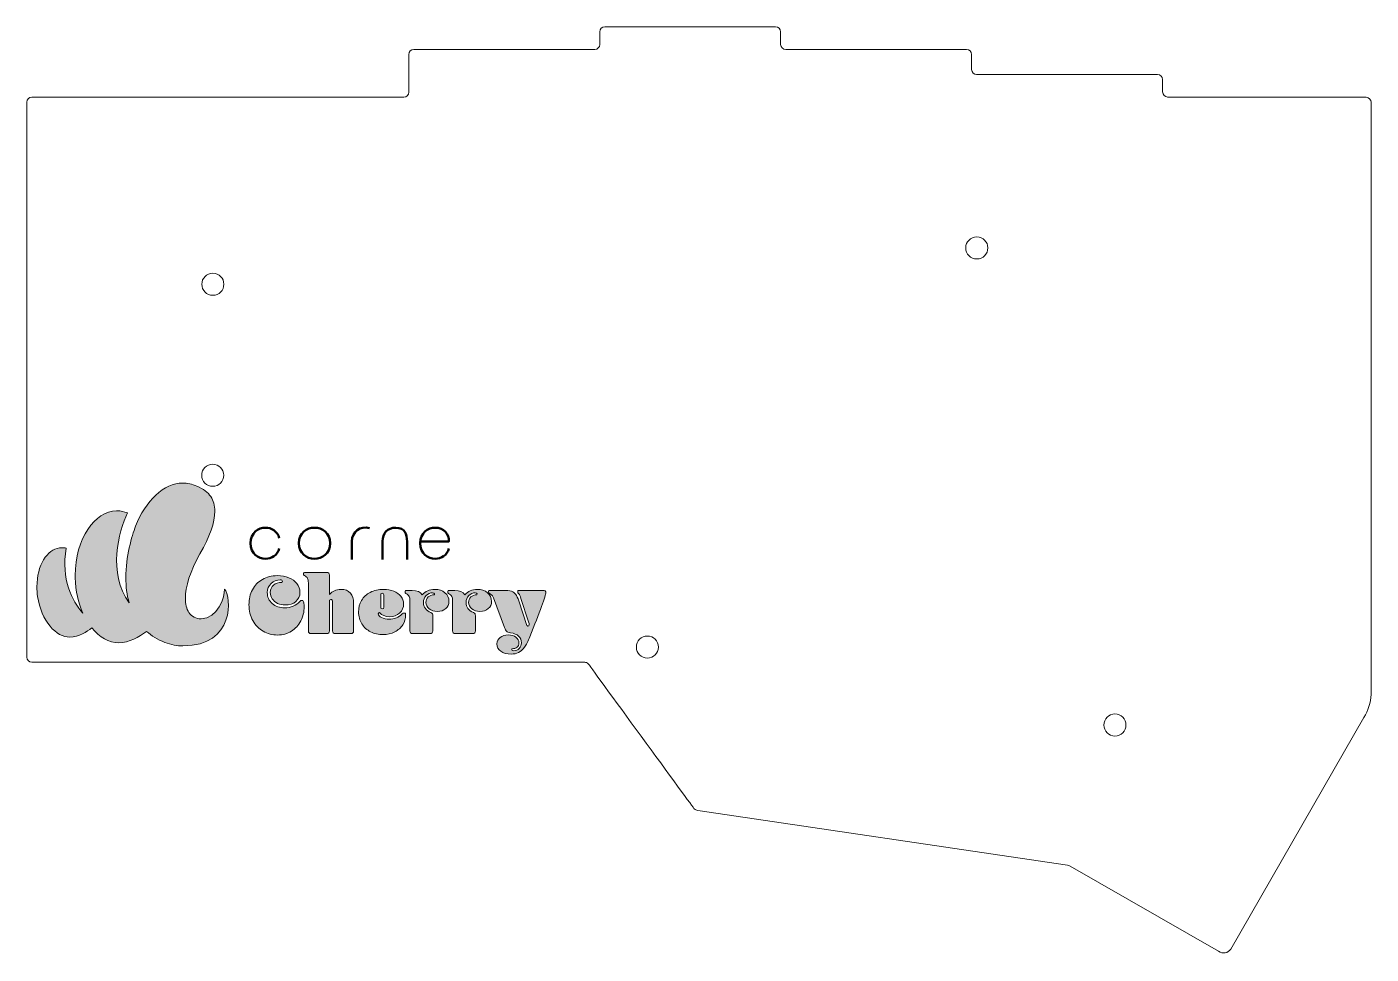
# Model space of a CAD drawing. Header units: inches. Extents: x -5.7 to 5.7, y -4 to 3.9.
# Drawn here: x -5.64 to -0.38, y 0.3 to 3.93 of the extents above; entities that cross this region are included whole.
import ezdxf

# ---------------------------------------------------------------- set-up
doc = ezdxf.new("R2010")
doc.units = ezdxf.units.IN
doc.header["$MEASUREMENT"] = 0
doc.layers.add('_U+5207_U+65AD_U+30D1_U+30B9', color=7, linetype='Continuous')
doc.layers.add('_U+5F6B_U+523B_U+30D1_U+30B9', color=7, linetype='Continuous')

# ---------------------------------------------------------------- blocks, each defined once
blk = doc.blocks.new('block 2')
at = {"layer": '_U+5F6B_U+523B_U+30D1_U+30B9', "color": 7, "lineweight": 50, "true_color": 0xffffff}
for points, knots in [([(-4.653, 1.9265), (-4.6605, 1.9537), (-4.6837, 1.967), (-4.7071, 1.967), (-4.7359, 1.967), (-4.7652, 1.9471), (-4.7652, 1.9063), (-4.7652, 1.8653), (-4.7361, 1.8454), (-4.7068, 1.8454), (-4.6833, 1.8454), (-4.6605, 1.8586), (-4.653, 1.8858)], [0, 0, 0, 0, 1, 1, 1, 2, 2, 2, 3, 3, 3, 4, 4, 4, 4]), ([(-4.5157, 1.8454), (-4.4847, 1.845), (-4.4538, 1.8656), (-4.4538, 1.906), (-4.4538, 1.9465), (-4.4844, 1.967), (-4.5148, 1.967), (-4.5458, 1.967), (-4.5764, 1.9468), (-4.5764, 1.906), (-4.5764, 1.8658), (-4.5461, 1.8456), (-4.5157, 1.8454)], [0, 0, 0, 0, 1, 1, 1, 2, 2, 2, 3, 3, 3, 4, 4, 4, 4]), ([(-4.2998, 1.9655), (-4.3351, 1.9759), (-4.3685, 1.9503), (-4.3685, 1.9133), (-4.3685, 1.9133), (-4.3685, 1.8429), (-4.3685, 1.8429)], [0, 0, 0, 0, 1, 1, 1, 2, 2, 2, 2]), ([(-4.1524, 1.8429), (-4.1524, 1.8429), (-4.1524, 1.9123), (-4.1524, 1.9123), (-4.1524, 1.9443), (-4.1606, 1.9661), (-4.1969, 1.9667), (-4.2301, 1.9674), (-4.2484, 1.9436), (-4.2484, 1.9136), (-4.2484, 1.9136), (-4.2484, 1.8429), (-4.2484, 1.8429)], [0, 0, 0, 0, 1, 1, 1, 2, 2, 2, 3, 3, 3, 4, 4, 4, 4])]:
    blk.add_open_spline(points, degree=3, knots=knots, dxfattribs=at)
blk = doc.blocks.new('block 3')
at = {"layer": '_U+5F6B_U+523B_U+30D1_U+30B9', "true_color": 0xffffff}
h = blk.add_hatch(color=7, dxfattribs=at)
h.dxf.hatch_style = 2
edge = h.paths.add_edge_path()
edge.add_spline(control_points=[(-4.539, 1.7504), (-4.539, 1.7582), (-4.5401, 1.7641), (-4.5423, 1.7682), (-4.5445, 1.7723), (-4.5486, 1.7762), (-4.5546, 1.7797), (-4.5562, 1.7806), (-4.5571, 1.7813), (-4.5575, 1.7819), (-4.5578, 1.7824), (-4.558, 1.7832), (-4.558, 1.7841), (-4.558, 1.7841), (-4.558, 1.7881), (-4.558, 1.7881), (-4.558, 1.7903), (-4.5566, 1.7914), (-4.554, 1.7914), (-4.554, 1.7914), (-4.4677, 1.7914), (-4.4677, 1.7914), (-4.4635, 1.7914), (-4.4605, 1.7906), (-4.4589, 1.7889), (-4.4572, 1.7872), (-4.4564, 1.7845), (-4.4564, 1.7807), (-4.4564, 1.7807), (-4.4564, 1.7048), (-4.4564, 1.7048), (-4.4455, 1.7183), (-4.4304, 1.7251), (-4.4111, 1.7251), (-4.3951, 1.7251), (-4.3829, 1.7203), (-4.3744, 1.7108), (-4.366, 1.7012), (-4.3618, 1.6877), (-4.3618, 1.6701), (-4.3618, 1.6701), (-4.3618, 1.5625), (-4.3618, 1.5625), (-4.3618, 1.5588), (-4.3626, 1.556), (-4.3643, 1.5544), (-4.3659, 1.5527), (-4.3689, 1.5519), (-4.3731, 1.5519), (-4.3731, 1.5519), (-4.4331, 1.5519), (-4.4331, 1.5519), (-4.4373, 1.5519), (-4.4402, 1.5527), (-4.4419, 1.5544), (-4.4435, 1.556), (-4.4444, 1.5588), (-4.4444, 1.5625), (-4.4444, 1.5625), (-4.4444, 1.6771), (-4.4444, 1.6771), (-4.4444, 1.6796), (-4.4449, 1.6816), (-4.446, 1.6831), (-4.4472, 1.6847), (-4.4487, 1.6855), (-4.4507, 1.6855), (-4.4534, 1.6855), (-4.4553, 1.6846), (-4.4564, 1.6828), (-4.4564, 1.6828), (-4.4564, 1.5625), (-4.4564, 1.5625), (-4.4564, 1.5588), (-4.4572, 1.556), (-4.4589, 1.5544), (-4.4605, 1.5527), (-4.4635, 1.5519), (-4.4677, 1.5519), (-4.4677, 1.5519), (-4.5277, 1.5519), (-4.5277, 1.5519), (-4.5319, 1.5519), (-4.5348, 1.5527), (-4.5365, 1.5544), (-4.5382, 1.556), (-4.539, 1.5588), (-4.539, 1.5625), (-4.539, 1.5625), (-4.539, 1.7504), (-4.539, 1.7504)], knot_values=[0, 0, 0, 0, 1, 1, 1, 2, 2, 2, 3, 3, 3, 4, 4, 4, 5, 5, 5, 6, 6, 6, 7, 7, 7, 8, 8, 8, 9, 9, 9, 10, 10, 10, 11, 11, 11, 12, 12, 12, 13, 13, 13, 14, 14, 14, 15, 15, 15, 16, 16, 16, 17, 17, 17, 18, 18, 18, 19, 19, 19, 20, 20, 20, 21, 21, 21, 22, 22, 22, 23, 23, 23, 24, 24, 24, 25, 25, 25, 26, 26, 26, 27, 27, 27, 28, 28, 28, 29, 29, 29, 30, 30, 30, 30], degree=3, periodic=1)
h = blk.add_hatch(color=7, dxfattribs=at)
h.dxf.hatch_style = 2
edge = h.paths.add_edge_path()
edge.add_spline(control_points=[(-4.6489, 1.7624), (-4.6634, 1.7624), (-4.6755, 1.7576), (-4.6852, 1.7481), (-4.695, 1.7385), (-4.6999, 1.7268), (-4.6999, 1.7128), (-4.6999, 1.6952), (-4.6935, 1.6808), (-4.6807, 1.6695), (-4.668, 1.6581), (-4.6516, 1.6525), (-4.6316, 1.6525), (-4.6198, 1.6525), (-4.6088, 1.6547), (-4.5984, 1.6591), (-4.5881, 1.6636), (-4.5796, 1.6697), (-4.573, 1.6775), (-4.5716, 1.679), (-4.5706, 1.6801), (-4.57, 1.6806), (-4.5693, 1.6812), (-4.5685, 1.6815), (-4.5676, 1.6815), (-4.5676, 1.6815), (-4.5626, 1.6815), (-4.5626, 1.6815), (-4.5611, 1.6815), (-4.5599, 1.6808), (-4.5591, 1.6796), (-4.5584, 1.6784), (-4.5576, 1.676), (-4.557, 1.6725), (-4.5561, 1.668), (-4.5556, 1.663), (-4.5556, 1.6575), (-4.5556, 1.6368), (-4.56, 1.6181), (-4.5686, 1.6013), (-4.5773, 1.5846), (-4.5895, 1.5712), (-4.6053, 1.5612), (-4.6211, 1.5512), (-4.6391, 1.5462), (-4.6596, 1.5462), (-4.6802, 1.5462), (-4.6991, 1.5511), (-4.716, 1.5609), (-4.733, 1.5706), (-4.7466, 1.5846), (-4.7567, 1.6028), (-4.7668, 1.6211), (-4.7718, 1.6418), (-4.7718, 1.6651), (-4.7718, 1.6869), (-4.7673, 1.7064), (-4.7582, 1.7236), (-4.7491, 1.7408), (-4.7361, 1.7544), (-4.7192, 1.7642), (-4.7023, 1.7741), (-4.6828, 1.7791), (-4.6606, 1.7791), (-4.6439, 1.7791), (-4.6289, 1.7763), (-4.6156, 1.7709), (-4.6023, 1.7655), (-4.5917, 1.7577), (-4.5838, 1.7478), (-4.5759, 1.7378), (-4.572, 1.7263), (-4.572, 1.7134), (-4.572, 1.6986), (-4.5773, 1.6866), (-4.588, 1.6776), (-4.5986, 1.6686), (-4.6127, 1.6641), (-4.6303, 1.6641), (-4.6409, 1.6641), (-4.6506, 1.6662), (-4.6594, 1.6703), (-4.6682, 1.6744), (-4.6752, 1.6802), (-4.6804, 1.6876), (-4.6856, 1.6951), (-4.6882, 1.7036), (-4.6882, 1.7131), (-4.6882, 1.7251), (-4.6841, 1.7346), (-4.6759, 1.7418), (-4.6677, 1.7489), (-4.6566, 1.7524), (-4.6426, 1.7524), (-4.6413, 1.7537), (-4.6406, 1.7552), (-4.6406, 1.7567), (-4.6406, 1.7585), (-4.6414, 1.7599), (-4.6429, 1.7609), (-4.6445, 1.7619), (-4.6465, 1.7624), (-4.6489, 1.7624)], knot_values=[0, 0, 0, 0, 1, 1, 1, 2, 2, 2, 3, 3, 3, 4, 4, 4, 5, 5, 5, 6, 6, 6, 7, 7, 7, 8, 8, 8, 9, 9, 9, 10, 10, 10, 11, 11, 11, 12, 12, 12, 13, 13, 13, 14, 14, 14, 15, 15, 15, 16, 16, 16, 17, 17, 17, 18, 18, 18, 19, 19, 19, 20, 20, 20, 21, 21, 21, 22, 22, 22, 23, 23, 23, 24, 24, 24, 25, 25, 25, 26, 26, 26, 27, 27, 27, 28, 28, 28, 29, 29, 29, 30, 30, 30, 31, 31, 31, 32, 32, 32, 33, 33, 33, 34, 34, 34, 34], degree=3, periodic=1)
h = blk.add_hatch(color=7, dxfattribs=at)
h.dxf.hatch_style = 2
edge = h.paths.add_edge_path()
edge.add_spline(control_points=[(-4.2652, 1.6288), (-4.2652, 1.6237), (-4.2608, 1.619), (-4.2522, 1.6147), (-4.2435, 1.6103), (-4.2338, 1.6082), (-4.2232, 1.6082), (-4.2021, 1.6082), (-4.1848, 1.6153), (-4.1712, 1.6295), (-4.1699, 1.6308), (-4.1689, 1.6317), (-4.1684, 1.632), (-4.1678, 1.6323), (-4.167, 1.6325), (-4.1659, 1.6325), (-4.1659, 1.6325), (-4.1619, 1.6325), (-4.1619, 1.6325), (-4.1603, 1.6325), (-4.1593, 1.6319), (-4.1587, 1.6308), (-4.1582, 1.6297), (-4.1579, 1.6277), (-4.1579, 1.6248), (-4.1579, 1.6111), (-4.1616, 1.5983), (-4.169, 1.5867), (-4.1765, 1.575), (-4.187, 1.5656), (-4.2007, 1.5585), (-4.2144, 1.5514), (-4.2296, 1.5479), (-4.2465, 1.5479), (-4.2645, 1.5479), (-4.2807, 1.5515), (-4.2951, 1.5589), (-4.3096, 1.5662), (-4.3211, 1.5766), (-4.3296, 1.5902), (-4.3382, 1.6037), (-4.3424, 1.6192), (-4.3424, 1.6365), (-4.3424, 1.6536), (-4.3384, 1.6688), (-4.3305, 1.6821), (-4.3225, 1.6955), (-4.3111, 1.7059), (-4.2963, 1.7136), (-4.2815, 1.7213), (-4.2643, 1.7251), (-4.2445, 1.7251), (-4.2296, 1.7251), (-4.2162, 1.7228), (-4.2044, 1.7181), (-4.1925, 1.7134), (-4.1831, 1.7068), (-4.1762, 1.6981), (-4.1693, 1.6894), (-4.1659, 1.6795), (-4.1659, 1.6681), (-4.1659, 1.6537), (-4.1711, 1.6418), (-4.1815, 1.6323), (-4.192, 1.6229), (-4.2052, 1.6182), (-4.2212, 1.6182), (-4.2372, 1.6182), (-4.2502, 1.6235), (-4.2602, 1.6342), (-4.2615, 1.6342), (-4.2627, 1.6337), (-4.2637, 1.6327), (-4.2647, 1.6317), (-4.2652, 1.6304), (-4.2652, 1.6288)], knot_values=[0, 0, 0, 0, 1, 1, 1, 2, 2, 2, 3, 3, 3, 4, 4, 4, 5, 5, 5, 6, 6, 6, 7, 7, 7, 8, 8, 8, 9, 9, 9, 10, 10, 10, 11, 11, 11, 12, 12, 12, 13, 13, 13, 14, 14, 14, 15, 15, 15, 16, 16, 16, 17, 17, 17, 18, 18, 18, 19, 19, 19, 20, 20, 20, 21, 21, 21, 22, 22, 22, 23, 23, 23, 24, 24, 24, 25, 25, 25, 25], degree=3, periodic=1)
edge = h.paths.add_edge_path()
edge.add_spline(control_points=[(-4.2552, 1.6518), (-4.2538, 1.65), (-4.2521, 1.6491), (-4.2498, 1.6491), (-4.2458, 1.6491), (-4.2438, 1.6514), (-4.2438, 1.6558), (-4.2438, 1.6558), (-4.2438, 1.7031), (-4.2438, 1.7031), (-4.2438, 1.7076), (-4.2458, 1.7098), (-4.2498, 1.7098), (-4.2521, 1.7098), (-4.2538, 1.7089), (-4.2552, 1.7071), (-4.2552, 1.7071), (-4.2552, 1.6518), (-4.2552, 1.6518)], knot_values=[0, 0, 0, 0, 1, 1, 1, 2, 2, 2, 3, 3, 3, 4, 4, 4, 5, 5, 5, 6, 6, 6, 6], degree=3, periodic=1)
h = blk.add_hatch(color=7, dxfattribs=at)
h.dxf.hatch_style = 2
edge = h.paths.add_edge_path()
edge.add_spline(control_points=[(-4.1323, 1.7211), (-4.1132, 1.7211), (-4.1002, 1.7154), (-4.0933, 1.7041), (-4.0868, 1.7112), (-4.0796, 1.7165), (-4.0716, 1.7199), (-4.0636, 1.7234), (-4.0544, 1.7251), (-4.044, 1.7251), (-4.0278, 1.7251), (-4.0144, 1.7207), (-4.004, 1.7118), (-3.9936, 1.7029), (-3.9883, 1.6916), (-3.9883, 1.6778), (-3.9883, 1.6662), (-3.9926, 1.6569), (-4.001, 1.6496), (-4.0094, 1.6424), (-4.0203, 1.6388), (-4.0336, 1.6388), (-4.0468, 1.6388), (-4.0575, 1.6421), (-4.0658, 1.6488), (-4.0741, 1.6555), (-4.0783, 1.6639), (-4.0783, 1.6741), (-4.0783, 1.6828), (-4.0753, 1.6899), (-4.0693, 1.6955), (-4.0633, 1.701), (-4.0556, 1.7038), (-4.0463, 1.7038), (-4.0456, 1.7049), (-4.0453, 1.706), (-4.0453, 1.7071), (-4.0453, 1.7102), (-4.0476, 1.7118), (-4.0523, 1.7118), (-4.0621, 1.7118), (-4.0705, 1.708), (-4.0776, 1.7006), (-4.0847, 1.6932), (-4.0883, 1.6842), (-4.0883, 1.6738), (-4.0883, 1.6649), (-4.0858, 1.6571), (-4.0808, 1.6503), (-4.0758, 1.6435), (-4.0686, 1.6382), (-4.0593, 1.6342), (-4.0562, 1.6328), (-4.0541, 1.6313), (-4.0531, 1.6297), (-4.0521, 1.628), (-4.0516, 1.6252), (-4.0516, 1.6212), (-4.0516, 1.6212), (-4.0516, 1.5625), (-4.0516, 1.5625), (-4.0516, 1.5554), (-4.0554, 1.5519), (-4.063, 1.5519), (-4.063, 1.5519), (-4.1306, 1.5519), (-4.1306, 1.5519), (-4.1375, 1.5519), (-4.1409, 1.5554), (-4.1409, 1.5625), (-4.1409, 1.5625), (-4.1409, 1.6801), (-4.1409, 1.6801), (-4.1409, 1.6879), (-4.142, 1.6938), (-4.1442, 1.6979), (-4.1465, 1.7021), (-4.1506, 1.7059), (-4.1566, 1.7094), (-4.1581, 1.7103), (-4.1591, 1.711), (-4.1594, 1.7116), (-4.1597, 1.7122), (-4.1599, 1.7129), (-4.1599, 1.7138), (-4.1599, 1.7138), (-4.1599, 1.7178), (-4.1599, 1.7178), (-4.1599, 1.72), (-4.1586, 1.7211), (-4.1559, 1.7211), (-4.1559, 1.7211), (-4.1323, 1.7211), (-4.1323, 1.7211)], knot_values=[0, 0, 0, 0, 1, 1, 1, 2, 2, 2, 3, 3, 3, 4, 4, 4, 5, 5, 5, 6, 6, 6, 7, 7, 7, 8, 8, 8, 9, 9, 9, 10, 10, 10, 11, 11, 11, 12, 12, 12, 13, 13, 13, 14, 14, 14, 15, 15, 15, 16, 16, 16, 17, 17, 17, 18, 18, 18, 19, 19, 19, 20, 20, 20, 21, 21, 21, 22, 22, 22, 23, 23, 23, 24, 24, 24, 25, 25, 25, 26, 26, 26, 27, 27, 27, 28, 28, 28, 29, 29, 29, 30, 30, 30, 31, 31, 31, 31], degree=3, periodic=1)
h = blk.add_hatch(color=7, dxfattribs=at)
h.dxf.hatch_style = 2
edge = h.paths.add_edge_path()
edge.add_spline(control_points=[(-3.9654, 1.7211), (-3.9463, 1.7211), (-3.9333, 1.7154), (-3.9264, 1.7041), (-3.9199, 1.7112), (-3.9127, 1.7165), (-3.9047, 1.7199), (-3.8967, 1.7234), (-3.8875, 1.7251), (-3.8771, 1.7251), (-3.8609, 1.7251), (-3.8475, 1.7207), (-3.8371, 1.7118), (-3.8267, 1.7029), (-3.8214, 1.6916), (-3.8214, 1.6778), (-3.8214, 1.6662), (-3.8257, 1.6569), (-3.8341, 1.6496), (-3.8425, 1.6424), (-3.8534, 1.6388), (-3.8667, 1.6388), (-3.8799, 1.6388), (-3.8906, 1.6421), (-3.8989, 1.6488), (-3.9072, 1.6555), (-3.9114, 1.6639), (-3.9114, 1.6741), (-3.9114, 1.6828), (-3.9084, 1.6899), (-3.9024, 1.6955), (-3.8964, 1.701), (-3.8887, 1.7038), (-3.8794, 1.7038), (-3.8787, 1.7049), (-3.8784, 1.706), (-3.8784, 1.7071), (-3.8784, 1.7102), (-3.8807, 1.7118), (-3.8854, 1.7118), (-3.8952, 1.7118), (-3.9036, 1.708), (-3.9107, 1.7006), (-3.9178, 1.6932), (-3.9214, 1.6842), (-3.9214, 1.6738), (-3.9214, 1.6649), (-3.9189, 1.6571), (-3.9139, 1.6503), (-3.9089, 1.6435), (-3.9017, 1.6382), (-3.8924, 1.6342), (-3.8893, 1.6328), (-3.8872, 1.6313), (-3.8862, 1.6297), (-3.8852, 1.628), (-3.8847, 1.6252), (-3.8847, 1.6212), (-3.8847, 1.6212), (-3.8847, 1.5625), (-3.8847, 1.5625), (-3.8847, 1.5554), (-3.8885, 1.5519), (-3.8961, 1.5519), (-3.8961, 1.5519), (-3.9637, 1.5519), (-3.9637, 1.5519), (-3.9706, 1.5519), (-3.974, 1.5554), (-3.974, 1.5625), (-3.974, 1.5625), (-3.974, 1.6801), (-3.974, 1.6801), (-3.974, 1.6879), (-3.9751, 1.6938), (-3.9773, 1.6979), (-3.9796, 1.7021), (-3.9837, 1.7059), (-3.9897, 1.7094), (-3.9912, 1.7103), (-3.9922, 1.711), (-3.9925, 1.7116), (-3.9928, 1.7122), (-3.993, 1.7129), (-3.993, 1.7138), (-3.993, 1.7138), (-3.993, 1.7178), (-3.993, 1.7178), (-3.993, 1.72), (-3.9917, 1.7211), (-3.989, 1.7211), (-3.989, 1.7211), (-3.9654, 1.7211), (-3.9654, 1.7211)], knot_values=[0, 0, 0, 0, 1, 1, 1, 2, 2, 2, 3, 3, 3, 4, 4, 4, 5, 5, 5, 6, 6, 6, 7, 7, 7, 8, 8, 8, 9, 9, 9, 10, 10, 10, 11, 11, 11, 12, 12, 12, 13, 13, 13, 14, 14, 14, 15, 15, 15, 16, 16, 16, 17, 17, 17, 18, 18, 18, 19, 19, 19, 20, 20, 20, 21, 21, 21, 22, 22, 22, 23, 23, 23, 24, 24, 24, 25, 25, 25, 26, 26, 26, 27, 27, 27, 28, 28, 28, 29, 29, 29, 30, 30, 30, 31, 31, 31, 31], degree=3, periodic=1)
h = blk.add_hatch(color=7, dxfattribs=at)
h.dxf.hatch_style = 2
edge = h.paths.add_edge_path()
edge.add_spline(control_points=[(-3.8138, 1.6921), (-3.8151, 1.6959), (-3.8169, 1.699), (-3.8193, 1.7014), (-3.8216, 1.7039), (-3.8251, 1.7066), (-3.8298, 1.7094), (-3.832, 1.7108), (-3.8331, 1.7122), (-3.8331, 1.7138), (-3.8331, 1.7138), (-3.8331, 1.7178), (-3.8331, 1.7178), (-3.8331, 1.72), (-3.8318, 1.7211), (-3.8291, 1.7211), (-3.8291, 1.7211), (-3.7771, 1.7211), (-3.7771, 1.7211), (-3.762, 1.7211), (-3.7509, 1.7199), (-3.7437, 1.7176), (-3.7364, 1.7153), (-3.7308, 1.7112), (-3.7267, 1.7054), (-3.7226, 1.6997), (-3.7186, 1.6911), (-3.7148, 1.6798), (-3.7148, 1.6798), (-3.6829, 1.5832), (-3.6829, 1.5832), (-3.6817, 1.5821), (-3.6804, 1.5815), (-3.6789, 1.5815), (-3.6755, 1.5815), (-3.6739, 1.5834), (-3.6739, 1.5872), (-3.6739, 1.5894), (-3.6747, 1.5931), (-3.6765, 1.5982), (-3.6765, 1.5982), (-3.7065, 1.6898), (-3.7065, 1.6898), (-3.7094, 1.6987), (-3.7119, 1.7044), (-3.7142, 1.7071), (-3.7162, 1.7096), (-3.7175, 1.7112), (-3.718, 1.7119), (-3.7186, 1.7127), (-3.7188, 1.7137), (-3.7188, 1.7148), (-3.7188, 1.7148), (-3.7188, 1.7178), (-3.7188, 1.7178), (-3.7188, 1.72), (-3.7175, 1.7211), (-3.7148, 1.7211), (-3.7148, 1.7211), (-3.6206, 1.7211), (-3.6206, 1.7211), (-3.6126, 1.7211), (-3.6086, 1.7182), (-3.6086, 1.7124), (-3.6086, 1.7071), (-3.6142, 1.6889), (-3.6256, 1.6578), (-3.6369, 1.6267), (-3.6523, 1.5872), (-3.6719, 1.5392), (-3.679, 1.5217), (-3.686, 1.5081), (-3.6928, 1.4984), (-3.6997, 1.4887), (-3.7073, 1.4819), (-3.7157, 1.4777), (-3.724, 1.4736), (-3.7338, 1.4716), (-3.7451, 1.4716), (-3.7616, 1.4716), (-3.7749, 1.4753), (-3.785, 1.4826), (-3.7951, 1.4899), (-3.8001, 1.4996), (-3.8001, 1.5116), (-3.8001, 1.522), (-3.796, 1.5304), (-3.7878, 1.5369), (-3.7796, 1.5433), (-3.7689, 1.5465), (-3.7558, 1.5465), (-3.7436, 1.5465), (-3.7336, 1.5436), (-3.7258, 1.5377), (-3.7181, 1.5318), (-3.7142, 1.5242), (-3.7142, 1.5149), (-3.7142, 1.5078), (-3.7166, 1.5023), (-3.7213, 1.4984), (-3.7261, 1.4945), (-3.7328, 1.4926), (-3.7415, 1.4926), (-3.7419, 1.4917), (-3.7421, 1.4907), (-3.7421, 1.4896), (-3.7421, 1.4865), (-3.7396, 1.4849), (-3.7345, 1.4849), (-3.7258, 1.4849), (-3.7186, 1.4879), (-3.7128, 1.4937), (-3.7071, 1.4996), (-3.7042, 1.507), (-3.7042, 1.5159), (-3.7042, 1.5263), (-3.7078, 1.5349), (-3.7152, 1.5417), (-3.7225, 1.5485), (-3.7332, 1.5531), (-3.7472, 1.5555), (-3.7551, 1.5569), (-3.7604, 1.5586), (-3.7628, 1.5609), (-3.7653, 1.5631), (-3.7678, 1.568), (-3.7705, 1.5755), (-3.7705, 1.5755), (-3.8138, 1.6921), (-3.8138, 1.6921)], knot_values=[0, 0, 0, 0, 1, 1, 1, 2, 2, 2, 3, 3, 3, 4, 4, 4, 5, 5, 5, 6, 6, 6, 7, 7, 7, 8, 8, 8, 9, 9, 9, 10, 10, 10, 11, 11, 11, 12, 12, 12, 13, 13, 13, 14, 14, 14, 15, 15, 15, 16, 16, 16, 17, 17, 17, 18, 18, 18, 19, 19, 19, 20, 20, 20, 21, 21, 21, 22, 22, 22, 23, 23, 23, 24, 24, 24, 25, 25, 25, 26, 26, 26, 27, 27, 27, 28, 28, 28, 29, 29, 29, 30, 30, 30, 31, 31, 31, 32, 32, 32, 33, 33, 33, 34, 34, 34, 35, 35, 35, 36, 36, 36, 37, 37, 37, 38, 38, 38, 39, 39, 39, 40, 40, 40, 41, 41, 41, 42, 42, 42, 43, 43, 43, 43], degree=3, periodic=1)
at = {"layer": '_U+5F6B_U+523B_U+30D1_U+30B9', "color": 7, "lineweight": 9, "true_color": 0xffffff}
for points, knots in [([(-4.539, 1.7504), (-4.539, 1.7582), (-4.5401, 1.7641), (-4.5423, 1.7682), (-4.5445, 1.7723), (-4.5486, 1.7762), (-4.5546, 1.7797), (-4.5562, 1.7806), (-4.5571, 1.7813), (-4.5575, 1.7819), (-4.5578, 1.7824), (-4.558, 1.7832), (-4.558, 1.7841), (-4.558, 1.7841), (-4.558, 1.7881), (-4.558, 1.7881), (-4.558, 1.7903), (-4.5566, 1.7914), (-4.554, 1.7914), (-4.554, 1.7914), (-4.4677, 1.7914), (-4.4677, 1.7914), (-4.4635, 1.7914), (-4.4605, 1.7906), (-4.4589, 1.7889), (-4.4572, 1.7872), (-4.4564, 1.7845), (-4.4564, 1.7807), (-4.4564, 1.7807), (-4.4564, 1.7048), (-4.4564, 1.7048), (-4.4455, 1.7183), (-4.4304, 1.7251), (-4.4111, 1.7251), (-4.3951, 1.7251), (-4.3829, 1.7203), (-4.3744, 1.7108), (-4.366, 1.7012), (-4.3618, 1.6877), (-4.3618, 1.6701), (-4.3618, 1.6701), (-4.3618, 1.5625), (-4.3618, 1.5625), (-4.3618, 1.5588), (-4.3626, 1.556), (-4.3643, 1.5544), (-4.3659, 1.5527), (-4.3689, 1.5519), (-4.3731, 1.5519), (-4.3731, 1.5519), (-4.4331, 1.5519), (-4.4331, 1.5519), (-4.4373, 1.5519), (-4.4402, 1.5527), (-4.4419, 1.5544), (-4.4435, 1.556), (-4.4444, 1.5588), (-4.4444, 1.5625), (-4.4444, 1.5625), (-4.4444, 1.6771), (-4.4444, 1.6771), (-4.4444, 1.6796), (-4.4449, 1.6816), (-4.446, 1.6831), (-4.4472, 1.6847), (-4.4487, 1.6855), (-4.4507, 1.6855), (-4.4534, 1.6855), (-4.4553, 1.6846), (-4.4564, 1.6828), (-4.4564, 1.6828), (-4.4564, 1.5625), (-4.4564, 1.5625), (-4.4564, 1.5588), (-4.4572, 1.556), (-4.4589, 1.5544), (-4.4605, 1.5527), (-4.4635, 1.5519), (-4.4677, 1.5519), (-4.4677, 1.5519), (-4.5277, 1.5519), (-4.5277, 1.5519), (-4.5319, 1.5519), (-4.5348, 1.5527), (-4.5365, 1.5544), (-4.5382, 1.556), (-4.539, 1.5588), (-4.539, 1.5625), (-4.539, 1.5625), (-4.539, 1.7504), (-4.539, 1.7504)], [0, 0, 0, 0, 1, 1, 1, 2, 2, 2, 3, 3, 3, 4, 4, 4, 5, 5, 5, 6, 6, 6, 7, 7, 7, 8, 8, 8, 9, 9, 9, 10, 10, 10, 11, 11, 11, 12, 12, 12, 13, 13, 13, 14, 14, 14, 15, 15, 15, 16, 16, 16, 17, 17, 17, 18, 18, 18, 19, 19, 19, 20, 20, 20, 21, 21, 21, 22, 22, 22, 23, 23, 23, 24, 24, 24, 25, 25, 25, 26, 26, 26, 27, 27, 27, 28, 28, 28, 29, 29, 29, 30, 30, 30, 30]), ([(-4.6489, 1.7624), (-4.6634, 1.7624), (-4.6755, 1.7576), (-4.6852, 1.7481), (-4.695, 1.7385), (-4.6999, 1.7268), (-4.6999, 1.7128), (-4.6999, 1.6952), (-4.6935, 1.6808), (-4.6807, 1.6695), (-4.668, 1.6581), (-4.6516, 1.6525), (-4.6316, 1.6525), (-4.6198, 1.6525), (-4.6088, 1.6547), (-4.5984, 1.6591), (-4.5881, 1.6636), (-4.5796, 1.6697), (-4.573, 1.6775), (-4.5716, 1.679), (-4.5706, 1.6801), (-4.57, 1.6806), (-4.5693, 1.6812), (-4.5685, 1.6815), (-4.5676, 1.6815), (-4.5676, 1.6815), (-4.5626, 1.6815), (-4.5626, 1.6815), (-4.5611, 1.6815), (-4.5599, 1.6808), (-4.5591, 1.6796), (-4.5584, 1.6784), (-4.5576, 1.676), (-4.557, 1.6725), (-4.5561, 1.668), (-4.5556, 1.663), (-4.5556, 1.6575), (-4.5556, 1.6368), (-4.56, 1.6181), (-4.5686, 1.6013), (-4.5773, 1.5846), (-4.5895, 1.5712), (-4.6053, 1.5612), (-4.6211, 1.5512), (-4.6391, 1.5462), (-4.6596, 1.5462), (-4.6802, 1.5462), (-4.6991, 1.5511), (-4.716, 1.5609), (-4.733, 1.5706), (-4.7466, 1.5846), (-4.7567, 1.6028), (-4.7668, 1.6211), (-4.7718, 1.6418), (-4.7718, 1.6651), (-4.7718, 1.6869), (-4.7673, 1.7064), (-4.7582, 1.7236), (-4.7491, 1.7408), (-4.7361, 1.7544), (-4.7192, 1.7642), (-4.7023, 1.7741), (-4.6828, 1.7791), (-4.6606, 1.7791), (-4.6439, 1.7791), (-4.6289, 1.7763), (-4.6156, 1.7709), (-4.6023, 1.7655), (-4.5917, 1.7577), (-4.5838, 1.7478), (-4.5759, 1.7378), (-4.572, 1.7263), (-4.572, 1.7134), (-4.572, 1.6986), (-4.5773, 1.6866), (-4.588, 1.6776), (-4.5986, 1.6686), (-4.6127, 1.6641), (-4.6303, 1.6641), (-4.6409, 1.6641), (-4.6506, 1.6662), (-4.6594, 1.6703), (-4.6682, 1.6744), (-4.6752, 1.6802), (-4.6804, 1.6876), (-4.6856, 1.6951), (-4.6882, 1.7036), (-4.6882, 1.7131), (-4.6882, 1.7251), (-4.6841, 1.7346), (-4.6759, 1.7418), (-4.6677, 1.7489), (-4.6566, 1.7524), (-4.6426, 1.7524), (-4.6413, 1.7537), (-4.6406, 1.7552), (-4.6406, 1.7567), (-4.6406, 1.7585), (-4.6414, 1.7599), (-4.6429, 1.7609), (-4.6445, 1.7619), (-4.6465, 1.7624), (-4.6489, 1.7624)], [0, 0, 0, 0, 1, 1, 1, 2, 2, 2, 3, 3, 3, 4, 4, 4, 5, 5, 5, 6, 6, 6, 7, 7, 7, 8, 8, 8, 9, 9, 9, 10, 10, 10, 11, 11, 11, 12, 12, 12, 13, 13, 13, 14, 14, 14, 15, 15, 15, 16, 16, 16, 17, 17, 17, 18, 18, 18, 19, 19, 19, 20, 20, 20, 21, 21, 21, 22, 22, 22, 23, 23, 23, 24, 24, 24, 25, 25, 25, 26, 26, 26, 27, 27, 27, 28, 28, 28, 29, 29, 29, 30, 30, 30, 31, 31, 31, 32, 32, 32, 33, 33, 33, 34, 34, 34, 34]), ([(-4.2652, 1.6288), (-4.2652, 1.6237), (-4.2608, 1.619), (-4.2522, 1.6147), (-4.2435, 1.6103), (-4.2338, 1.6082), (-4.2232, 1.6082), (-4.2021, 1.6082), (-4.1848, 1.6153), (-4.1712, 1.6295), (-4.1699, 1.6308), (-4.1689, 1.6317), (-4.1684, 1.632), (-4.1678, 1.6323), (-4.167, 1.6325), (-4.1659, 1.6325), (-4.1659, 1.6325), (-4.1619, 1.6325), (-4.1619, 1.6325), (-4.1603, 1.6325), (-4.1593, 1.6319), (-4.1587, 1.6308), (-4.1582, 1.6297), (-4.1579, 1.6277), (-4.1579, 1.6248), (-4.1579, 1.6111), (-4.1616, 1.5983), (-4.169, 1.5867), (-4.1765, 1.575), (-4.187, 1.5656), (-4.2007, 1.5585), (-4.2144, 1.5514), (-4.2296, 1.5479), (-4.2465, 1.5479), (-4.2645, 1.5479), (-4.2807, 1.5515), (-4.2951, 1.5589), (-4.3096, 1.5662), (-4.3211, 1.5766), (-4.3296, 1.5902), (-4.3382, 1.6037), (-4.3424, 1.6192), (-4.3424, 1.6365), (-4.3424, 1.6536), (-4.3384, 1.6688), (-4.3305, 1.6821), (-4.3225, 1.6955), (-4.3111, 1.7059), (-4.2963, 1.7136), (-4.2815, 1.7213), (-4.2643, 1.7251), (-4.2445, 1.7251), (-4.2296, 1.7251), (-4.2162, 1.7228), (-4.2044, 1.7181), (-4.1925, 1.7134), (-4.1831, 1.7068), (-4.1762, 1.6981), (-4.1693, 1.6894), (-4.1659, 1.6795), (-4.1659, 1.6681), (-4.1659, 1.6537), (-4.1711, 1.6418), (-4.1815, 1.6323), (-4.192, 1.6229), (-4.2052, 1.6182), (-4.2212, 1.6182), (-4.2372, 1.6182), (-4.2502, 1.6235), (-4.2602, 1.6342), (-4.2615, 1.6342), (-4.2627, 1.6337), (-4.2637, 1.6327), (-4.2647, 1.6317), (-4.2652, 1.6304), (-4.2652, 1.6288)], [0, 0, 0, 0, 1, 1, 1, 2, 2, 2, 3, 3, 3, 4, 4, 4, 5, 5, 5, 6, 6, 6, 7, 7, 7, 8, 8, 8, 9, 9, 9, 10, 10, 10, 11, 11, 11, 12, 12, 12, 13, 13, 13, 14, 14, 14, 15, 15, 15, 16, 16, 16, 17, 17, 17, 18, 18, 18, 19, 19, 19, 20, 20, 20, 21, 21, 21, 22, 22, 22, 23, 23, 23, 24, 24, 24, 25, 25, 25, 25]), ([(-4.2552, 1.6518), (-4.2538, 1.65), (-4.2521, 1.6491), (-4.2498, 1.6491), (-4.2458, 1.6491), (-4.2438, 1.6514), (-4.2438, 1.6558), (-4.2438, 1.6558), (-4.2438, 1.7031), (-4.2438, 1.7031), (-4.2438, 1.7076), (-4.2458, 1.7098), (-4.2498, 1.7098), (-4.2521, 1.7098), (-4.2538, 1.7089), (-4.2552, 1.7071), (-4.2552, 1.7071), (-4.2552, 1.6518), (-4.2552, 1.6518)], [0, 0, 0, 0, 1, 1, 1, 2, 2, 2, 3, 3, 3, 4, 4, 4, 5, 5, 5, 6, 6, 6, 6]), ([(-4.1323, 1.7211), (-4.1132, 1.7211), (-4.1002, 1.7154), (-4.0933, 1.7041), (-4.0868, 1.7112), (-4.0796, 1.7165), (-4.0716, 1.7199), (-4.0636, 1.7234), (-4.0544, 1.7251), (-4.044, 1.7251), (-4.0278, 1.7251), (-4.0144, 1.7207), (-4.004, 1.7118), (-3.9936, 1.7029), (-3.9883, 1.6916), (-3.9883, 1.6778), (-3.9883, 1.6662), (-3.9926, 1.6569), (-4.001, 1.6496), (-4.0094, 1.6424), (-4.0203, 1.6388), (-4.0336, 1.6388), (-4.0468, 1.6388), (-4.0575, 1.6421), (-4.0658, 1.6488), (-4.0741, 1.6555), (-4.0783, 1.6639), (-4.0783, 1.6741), (-4.0783, 1.6828), (-4.0753, 1.6899), (-4.0693, 1.6955), (-4.0633, 1.701), (-4.0556, 1.7038), (-4.0463, 1.7038), (-4.0456, 1.7049), (-4.0453, 1.706), (-4.0453, 1.7071), (-4.0453, 1.7102), (-4.0476, 1.7118), (-4.0523, 1.7118), (-4.0621, 1.7118), (-4.0705, 1.708), (-4.0776, 1.7006), (-4.0847, 1.6932), (-4.0883, 1.6842), (-4.0883, 1.6738), (-4.0883, 1.6649), (-4.0858, 1.6571), (-4.0808, 1.6503), (-4.0758, 1.6435), (-4.0686, 1.6382), (-4.0593, 1.6342), (-4.0562, 1.6328), (-4.0541, 1.6313), (-4.0531, 1.6297), (-4.0521, 1.628), (-4.0516, 1.6252), (-4.0516, 1.6212), (-4.0516, 1.6212), (-4.0516, 1.5625), (-4.0516, 1.5625), (-4.0516, 1.5554), (-4.0554, 1.5519), (-4.063, 1.5519), (-4.063, 1.5519), (-4.1306, 1.5519), (-4.1306, 1.5519), (-4.1375, 1.5519), (-4.1409, 1.5554), (-4.1409, 1.5625), (-4.1409, 1.5625), (-4.1409, 1.6801), (-4.1409, 1.6801), (-4.1409, 1.6879), (-4.142, 1.6938), (-4.1442, 1.6979), (-4.1465, 1.7021), (-4.1506, 1.7059), (-4.1566, 1.7094), (-4.1581, 1.7103), (-4.1591, 1.711), (-4.1594, 1.7116), (-4.1597, 1.7122), (-4.1599, 1.7129), (-4.1599, 1.7138), (-4.1599, 1.7138), (-4.1599, 1.7178), (-4.1599, 1.7178), (-4.1599, 1.72), (-4.1586, 1.7211), (-4.1559, 1.7211), (-4.1559, 1.7211), (-4.1323, 1.7211), (-4.1323, 1.7211)], [0, 0, 0, 0, 1, 1, 1, 2, 2, 2, 3, 3, 3, 4, 4, 4, 5, 5, 5, 6, 6, 6, 7, 7, 7, 8, 8, 8, 9, 9, 9, 10, 10, 10, 11, 11, 11, 12, 12, 12, 13, 13, 13, 14, 14, 14, 15, 15, 15, 16, 16, 16, 17, 17, 17, 18, 18, 18, 19, 19, 19, 20, 20, 20, 21, 21, 21, 22, 22, 22, 23, 23, 23, 24, 24, 24, 25, 25, 25, 26, 26, 26, 27, 27, 27, 28, 28, 28, 29, 29, 29, 30, 30, 30, 31, 31, 31, 31]), ([(-3.9654, 1.7211), (-3.9463, 1.7211), (-3.9333, 1.7154), (-3.9264, 1.7041), (-3.9199, 1.7112), (-3.9127, 1.7165), (-3.9047, 1.7199), (-3.8967, 1.7234), (-3.8875, 1.7251), (-3.8771, 1.7251), (-3.8609, 1.7251), (-3.8475, 1.7207), (-3.8371, 1.7118), (-3.8267, 1.7029), (-3.8214, 1.6916), (-3.8214, 1.6778), (-3.8214, 1.6662), (-3.8257, 1.6569), (-3.8341, 1.6496), (-3.8425, 1.6424), (-3.8534, 1.6388), (-3.8667, 1.6388), (-3.8799, 1.6388), (-3.8906, 1.6421), (-3.8989, 1.6488), (-3.9072, 1.6555), (-3.9114, 1.6639), (-3.9114, 1.6741), (-3.9114, 1.6828), (-3.9084, 1.6899), (-3.9024, 1.6955), (-3.8964, 1.701), (-3.8887, 1.7038), (-3.8794, 1.7038), (-3.8787, 1.7049), (-3.8784, 1.706), (-3.8784, 1.7071), (-3.8784, 1.7102), (-3.8807, 1.7118), (-3.8854, 1.7118), (-3.8952, 1.7118), (-3.9036, 1.708), (-3.9107, 1.7006), (-3.9178, 1.6932), (-3.9214, 1.6842), (-3.9214, 1.6738), (-3.9214, 1.6649), (-3.9189, 1.6571), (-3.9139, 1.6503), (-3.9089, 1.6435), (-3.9017, 1.6382), (-3.8924, 1.6342), (-3.8893, 1.6328), (-3.8872, 1.6313), (-3.8862, 1.6297), (-3.8852, 1.628), (-3.8847, 1.6252), (-3.8847, 1.6212), (-3.8847, 1.6212), (-3.8847, 1.5625), (-3.8847, 1.5625), (-3.8847, 1.5554), (-3.8885, 1.5519), (-3.8961, 1.5519), (-3.8961, 1.5519), (-3.9637, 1.5519), (-3.9637, 1.5519), (-3.9706, 1.5519), (-3.974, 1.5554), (-3.974, 1.5625), (-3.974, 1.5625), (-3.974, 1.6801), (-3.974, 1.6801), (-3.974, 1.6879), (-3.9751, 1.6938), (-3.9773, 1.6979), (-3.9796, 1.7021), (-3.9837, 1.7059), (-3.9897, 1.7094), (-3.9912, 1.7103), (-3.9922, 1.711), (-3.9925, 1.7116), (-3.9928, 1.7122), (-3.993, 1.7129), (-3.993, 1.7138), (-3.993, 1.7138), (-3.993, 1.7178), (-3.993, 1.7178), (-3.993, 1.72), (-3.9917, 1.7211), (-3.989, 1.7211), (-3.989, 1.7211), (-3.9654, 1.7211), (-3.9654, 1.7211)], [0, 0, 0, 0, 1, 1, 1, 2, 2, 2, 3, 3, 3, 4, 4, 4, 5, 5, 5, 6, 6, 6, 7, 7, 7, 8, 8, 8, 9, 9, 9, 10, 10, 10, 11, 11, 11, 12, 12, 12, 13, 13, 13, 14, 14, 14, 15, 15, 15, 16, 16, 16, 17, 17, 17, 18, 18, 18, 19, 19, 19, 20, 20, 20, 21, 21, 21, 22, 22, 22, 23, 23, 23, 24, 24, 24, 25, 25, 25, 26, 26, 26, 27, 27, 27, 28, 28, 28, 29, 29, 29, 30, 30, 30, 31, 31, 31, 31]), ([(-3.8138, 1.6921), (-3.8151, 1.6959), (-3.8169, 1.699), (-3.8193, 1.7014), (-3.8216, 1.7039), (-3.8251, 1.7066), (-3.8298, 1.7094), (-3.832, 1.7108), (-3.8331, 1.7122), (-3.8331, 1.7138), (-3.8331, 1.7138), (-3.8331, 1.7178), (-3.8331, 1.7178), (-3.8331, 1.72), (-3.8318, 1.7211), (-3.8291, 1.7211), (-3.8291, 1.7211), (-3.7771, 1.7211), (-3.7771, 1.7211), (-3.762, 1.7211), (-3.7509, 1.7199), (-3.7437, 1.7176), (-3.7364, 1.7153), (-3.7308, 1.7112), (-3.7267, 1.7054), (-3.7226, 1.6997), (-3.7186, 1.6911), (-3.7148, 1.6798), (-3.7148, 1.6798), (-3.6829, 1.5832), (-3.6829, 1.5832), (-3.6817, 1.5821), (-3.6804, 1.5815), (-3.6789, 1.5815), (-3.6755, 1.5815), (-3.6739, 1.5834), (-3.6739, 1.5872), (-3.6739, 1.5894), (-3.6747, 1.5931), (-3.6765, 1.5982), (-3.6765, 1.5982), (-3.7065, 1.6898), (-3.7065, 1.6898), (-3.7094, 1.6987), (-3.7119, 1.7044), (-3.7142, 1.7071), (-3.7162, 1.7096), (-3.7175, 1.7112), (-3.718, 1.7119), (-3.7186, 1.7127), (-3.7188, 1.7137), (-3.7188, 1.7148), (-3.7188, 1.7148), (-3.7188, 1.7178), (-3.7188, 1.7178), (-3.7188, 1.72), (-3.7175, 1.7211), (-3.7148, 1.7211), (-3.7148, 1.7211), (-3.6206, 1.7211), (-3.6206, 1.7211), (-3.6126, 1.7211), (-3.6086, 1.7182), (-3.6086, 1.7124), (-3.6086, 1.7071), (-3.6142, 1.6889), (-3.6256, 1.6578), (-3.6369, 1.6267), (-3.6523, 1.5872), (-3.6719, 1.5392), (-3.679, 1.5217), (-3.686, 1.5081), (-3.6928, 1.4984), (-3.6997, 1.4887), (-3.7073, 1.4819), (-3.7157, 1.4777), (-3.724, 1.4736), (-3.7338, 1.4716), (-3.7451, 1.4716), (-3.7616, 1.4716), (-3.7749, 1.4753), (-3.785, 1.4826), (-3.7951, 1.4899), (-3.8001, 1.4996), (-3.8001, 1.5116), (-3.8001, 1.522), (-3.796, 1.5304), (-3.7878, 1.5369), (-3.7796, 1.5433), (-3.7689, 1.5465), (-3.7558, 1.5465), (-3.7436, 1.5465), (-3.7336, 1.5436), (-3.7258, 1.5377), (-3.7181, 1.5318), (-3.7142, 1.5242), (-3.7142, 1.5149), (-3.7142, 1.5078), (-3.7166, 1.5023), (-3.7213, 1.4984), (-3.7261, 1.4945), (-3.7328, 1.4926), (-3.7415, 1.4926), (-3.7419, 1.4917), (-3.7421, 1.4907), (-3.7421, 1.4896), (-3.7421, 1.4865), (-3.7396, 1.4849), (-3.7345, 1.4849), (-3.7258, 1.4849), (-3.7186, 1.4879), (-3.7128, 1.4937), (-3.7071, 1.4996), (-3.7042, 1.507), (-3.7042, 1.5159), (-3.7042, 1.5263), (-3.7078, 1.5349), (-3.7152, 1.5417), (-3.7225, 1.5485), (-3.7332, 1.5531), (-3.7472, 1.5555), (-3.7551, 1.5569), (-3.7604, 1.5586), (-3.7628, 1.5609), (-3.7653, 1.5631), (-3.7678, 1.568), (-3.7705, 1.5755), (-3.7705, 1.5755), (-3.8138, 1.6921), (-3.8138, 1.6921)], [0, 0, 0, 0, 1, 1, 1, 2, 2, 2, 3, 3, 3, 4, 4, 4, 5, 5, 5, 6, 6, 6, 7, 7, 7, 8, 8, 8, 9, 9, 9, 10, 10, 10, 11, 11, 11, 12, 12, 12, 13, 13, 13, 14, 14, 14, 15, 15, 15, 16, 16, 16, 17, 17, 17, 18, 18, 18, 19, 19, 19, 20, 20, 20, 21, 21, 21, 22, 22, 22, 23, 23, 23, 24, 24, 24, 25, 25, 25, 26, 26, 26, 27, 27, 27, 28, 28, 28, 29, 29, 29, 30, 30, 30, 31, 31, 31, 32, 32, 32, 33, 33, 33, 34, 34, 34, 35, 35, 35, 36, 36, 36, 37, 37, 37, 38, 38, 38, 39, 39, 39, 40, 40, 40, 41, 41, 41, 42, 42, 42, 43, 43, 43, 43])]:
    blk.add_open_spline(points, degree=3, knots=knots, dxfattribs=at)
blk = doc.blocks.new('block 6')
at = {"layer": '_U+5207_U+65AD_U+30D1_U+30B9', "color": 1, "lineweight": 9, "true_color": 0xff0000}
blk.add_open_spline([(-3.4427, 1.4339), (-3.4464, 1.4376), (-3.4514, 1.4396), (-3.4566, 1.4396), (-3.4566, 1.4396), (-4.874, 1.4396), (-4.874, 1.4396), (-4.874, 1.4396), (-4.9528, 1.4396), (-4.9528, 1.4396), (-4.9528, 1.4396), (-5.6221, 1.4396), (-5.6221, 1.4396), (-5.633, 1.4396), (-5.6418, 1.4484), (-5.6418, 1.4593), (-5.6418, 1.4593), (-5.6418, 3.6347), (-5.6418, 3.6347), (-5.6418, 3.6455), (-5.633, 3.6544), (-5.6221, 3.6544), (-5.6221, 3.6544), (-4.9528, 3.6544), (-4.9528, 3.6544), (-4.9528, 3.6544), (-4.874, 3.6544), (-4.874, 3.6544), (-4.874, 3.6544), (-4.1653, 3.6544), (-4.1653, 3.6544), (-4.1544, 3.6544), (-4.1456, 3.6632), (-4.1456, 3.674), (-4.1456, 3.674), (-4.1456, 3.8217), (-4.1456, 3.8217), (-4.1456, 3.8326), (-4.1368, 3.8414), (-4.1259, 3.8414), (-4.1259, 3.8414), (-3.4172, 3.8414), (-3.4172, 3.8414), (-3.4063, 3.8414), (-3.3975, 3.8502), (-3.3975, 3.8611), (-3.3975, 3.8611), (-3.3975, 3.9103), (-3.3975, 3.9103), (-3.3975, 3.9212), (-3.3887, 3.93), (-3.3778, 3.93), (-3.3778, 3.93), (-2.7085, 3.93), (-2.7085, 3.93), (-2.6976, 3.93), (-2.6888, 3.9212), (-2.6888, 3.9103), (-2.6888, 3.9103), (-2.6888, 3.8611), (-2.6888, 3.8611), (-2.6888, 3.8502), (-2.68, 3.8414), (-2.6691, 3.8414), (-2.6691, 3.8414), (-1.9604, 3.8414), (-1.9604, 3.8414), (-1.9496, 3.8414), (-1.9407, 3.8326), (-1.9407, 3.8217), (-1.9407, 3.8217), (-1.9407, 3.7626), (-1.9407, 3.7626), (-1.9407, 3.7518), (-1.9319, 3.7429), (-1.9211, 3.7429), (-1.9211, 3.7429), (-1.2123, 3.7429), (-1.2123, 3.7429), (-1.2015, 3.7429), (-1.1927, 3.7341), (-1.1927, 3.7233), (-1.1927, 3.7233), (-1.1927, 3.6747), (-1.1927, 3.6747), (-1.1915, 3.6641), (-1.1834, 3.6556), (-1.1729, 3.654), (-1.1729, 3.654), (-0.3953, 3.654), (-0.3953, 3.654), (-0.3845, 3.654), (-0.3756, 3.6452), (-0.3756, 3.6344), (-0.3756, 3.6344), (-0.3756, 1.3131), (-0.3756, 1.3131), (-0.3773, 1.281), (-0.387, 1.25), (-0.4038, 1.2226), (-0.4038, 1.2226), (-0.9249, 0.3155), (-0.9249, 0.3155), (-0.9251, 0.3153), (-0.9253, 0.315), (-0.9255, 0.3147), (-0.9364, 0.2992), (-0.9579, 0.2955), (-0.9733, 0.3065), (-0.9733, 0.3065), (-1.554, 0.6407), (-1.554, 0.6407), (-1.5576, 0.642), (-1.5613, 0.6429), (-1.5651, 0.6436), (-1.5651, 0.6436), (-3.0137, 0.8589), (-3.0137, 0.8589), (-3.0187, 0.8594), (-3.0235, 0.8615), (-3.0274, 0.8648), (-3.0274, 0.8648), (-3.4428, 1.4341), (-3.4427, 1.4339)], degree=3, knots=[0, 0, 0, 0, 1, 1, 1, 2, 2, 2, 3, 3, 3, 4, 4, 4, 5, 5, 5, 6, 6, 6, 7, 7, 7, 8, 8, 8, 9, 9, 9, 10, 10, 10, 11, 11, 11, 12, 12, 12, 13, 13, 13, 14, 14, 14, 15, 15, 15, 16, 16, 16, 17, 17, 17, 18, 18, 18, 19, 19, 19, 20, 20, 20, 21, 21, 21, 22, 22, 22, 23, 23, 23, 24, 24, 24, 25, 25, 25, 26, 26, 26, 27, 27, 27, 28, 28, 28, 29, 29, 29, 30, 30, 30, 31, 31, 31, 32, 32, 32, 33, 33, 33, 34, 34, 34, 35, 35, 35, 36, 36, 36, 37, 37, 37, 38, 38, 38, 39, 39, 39, 40, 40, 40, 41, 41, 41, 41], dxfattribs=at)
blk = doc.blocks.new('block 7')
at = {"layer": '_U+5207_U+65AD_U+30D1_U+30B9', "color": 1, "lineweight": 9, "true_color": 0xff0000}
blk.add_open_spline([(-3.2541, 1.4989), (-3.2541, 1.5228), (-3.2347, 1.5422), (-3.2108, 1.5422), (-3.1869, 1.5422), (-3.1675, 1.5228), (-3.1675, 1.4989), (-3.1675, 1.4749), (-3.1869, 1.4555), (-3.2108, 1.4555), (-3.2347, 1.4555), (-3.2541, 1.4749), (-3.2541, 1.4989), (-3.2541, 1.4989), (-3.2541, 1.4989), (-3.2541, 1.4989)], degree=3, knots=[0, 0, 0, 0, 1, 1, 1, 2, 2, 2, 3, 3, 3, 4, 4, 4, 5, 5, 5, 5], dxfattribs=at)
blk = doc.blocks.new('block 8')
at = {"layer": '_U+5207_U+65AD_U+30D1_U+30B9', "color": 1, "lineweight": 9, "true_color": 0xff0000}
blk.add_open_spline([(-1.9636, 3.0637), (-1.9636, 3.0876), (-1.9442, 3.107), (-1.9203, 3.107), (-1.8964, 3.107), (-1.877, 3.0876), (-1.877, 3.0637), (-1.877, 3.0398), (-1.8964, 3.0204), (-1.9203, 3.0204), (-1.9442, 3.0204), (-1.9636, 3.0398), (-1.9636, 3.0637), (-1.9636, 3.0637), (-1.9636, 3.0637), (-1.9636, 3.0637)], degree=3, knots=[0, 0, 0, 0, 1, 1, 1, 2, 2, 2, 3, 3, 3, 4, 4, 4, 5, 5, 5, 5], dxfattribs=at)
blk = doc.blocks.new('block 9')
at = {"layer": '_U+5207_U+65AD_U+30D1_U+30B9', "color": 1, "lineweight": 9, "true_color": 0xff0000}
blk.add_open_spline([(-4.9566, 2.9211), (-4.9566, 2.945), (-4.9372, 2.9644), (-4.9133, 2.9644), (-4.8894, 2.9644), (-4.87, 2.945), (-4.87, 2.9211), (-4.87, 2.8972), (-4.8894, 2.8778), (-4.9133, 2.8778), (-4.9372, 2.8778), (-4.9566, 2.8972), (-4.9566, 2.9211), (-4.9566, 2.9211), (-4.9566, 2.9211), (-4.9566, 2.9211)], degree=3, knots=[0, 0, 0, 0, 1, 1, 1, 2, 2, 2, 3, 3, 3, 4, 4, 4, 5, 5, 5, 5], dxfattribs=at)
blk = doc.blocks.new('block 10')
at = {"layer": '_U+5207_U+65AD_U+30D1_U+30B9', "color": 1, "lineweight": 9, "true_color": 0xff0000}
blk.add_open_spline([(-4.9569, 2.1725), (-4.9569, 2.1964), (-4.9375, 2.2158), (-4.9136, 2.2158), (-4.8897, 2.2158), (-4.8703, 2.1964), (-4.8703, 2.1725), (-4.8703, 2.1486), (-4.8897, 2.1292), (-4.9136, 2.1292), (-4.9375, 2.1292), (-4.9569, 2.1486), (-4.9569, 2.1725), (-4.9569, 2.1725), (-4.9569, 2.1725), (-4.9569, 2.1725)], degree=3, knots=[0, 0, 0, 0, 1, 1, 1, 2, 2, 2, 3, 3, 3, 4, 4, 4, 5, 5, 5, 5], dxfattribs=at)
blk = doc.blocks.new('block 11')
at = {"layer": '_U+5207_U+65AD_U+30D1_U+30B9', "color": 1, "lineweight": 9, "true_color": 0xff0000}
blk.add_open_spline([(-1.4226, 1.1936), (-1.4226, 1.2175), (-1.4032, 1.2369), (-1.3793, 1.2369), (-1.3554, 1.2369), (-1.336, 1.2175), (-1.336, 1.1936), (-1.336, 1.1696), (-1.3554, 1.1503), (-1.3793, 1.1503), (-1.4032, 1.1503), (-1.4226, 1.1696), (-1.4226, 1.1936), (-1.4226, 1.1936), (-1.4226, 1.1936), (-1.4226, 1.1936)], degree=3, knots=[0, 0, 0, 0, 1, 1, 1, 2, 2, 2, 3, 3, 3, 4, 4, 4, 5, 5, 5, 5], dxfattribs=at)

msp = doc.modelspace()

# ---------------------------------------------------------------- hatches: boundary and pattern name
at = {"layer": '_U+5F6B_U+523B_U+30D1_U+30B9', "true_color": 0xffffff}
h = msp.add_hatch(color=7, dxfattribs=at)
h.dxf.hatch_style = 2
edge = h.paths.add_edge_path()
edge.add_spline(control_points=[(-4.8673, 1.7259), (-4.8666, 1.6975), (-4.8932, 1.6099), (-4.9596, 1.6099), (-4.9786, 1.6099), (-4.9967, 1.6191), (-5.007, 1.6344), (-5.017, 1.6496), (-5.0209, 1.6683), (-5.0209, 1.6894), (-5.0208, 1.7355), (-5.0023, 1.7959), (-4.9637, 1.8644), (-4.926, 1.9307), (-4.9052, 1.9884), (-4.9056, 2.0316), (-4.9056, 2.0544), (-4.9108, 2.0729), (-4.9215, 2.0888), (-4.9324, 2.1047), (-4.9496, 2.1186), (-4.9757, 2.1299), (-4.9949, 2.1381), (-5.0133, 2.1418), (-5.0308, 2.1418), (-5.0686, 2.1418), (-5.1047, 2.1249), (-5.1367, 2.0948), (-5.169, 2.0646), (-5.1967, 2.0216), (-5.216, 1.9725), (-5.2312, 1.934), (-5.2541, 1.8536), (-5.2541, 1.7708), (-5.2541, 1.7373), (-5.25, 1.7037), (-5.2413, 1.672), (-5.3258, 1.7907), (-5.2828, 1.9508), (-5.2474, 2.0248), (-5.2608, 2.0302), (-5.2746, 2.033), (-5.2887, 2.033), (-5.2895, 2.033), (-5.2904, 2.033), (-5.291, 2.0329), (-5.3333, 2.032), (-5.3729, 2.0061), (-5.4032, 1.9605), (-5.4332, 1.915), (-5.4524, 1.8509), (-5.4522, 1.7797), (-5.4522, 1.7767), (-5.4522, 1.7738), (-5.4522, 1.7708), (-5.4512, 1.7193), (-5.4401, 1.6718), (-5.4225, 1.6322), (-5.4643, 1.6804), (-5.5093, 1.7649), (-5.4876, 1.8865), (-5.4931, 1.8879), (-5.4985, 1.8885), (-5.5039, 1.8885), (-5.5039, 1.8885), (-5.5042, 1.8885), (-5.5042, 1.8885), (-5.5076, 1.8885), (-5.5108, 1.8884), (-5.5141, 1.8878), (-5.5383, 1.8843), (-5.5596, 1.8686), (-5.5763, 1.8415), (-5.5925, 1.8147), (-5.6026, 1.7773), (-5.6026, 1.7357), (-5.6026, 1.7232), (-5.6018, 1.7104), (-5.5999, 1.6973), (-5.5932, 1.6503), (-5.5747, 1.6093), (-5.5512, 1.5811), (-5.5277, 1.5528), (-5.5, 1.538), (-5.474, 1.538), (-5.4372, 1.538), (-5.406, 1.5593), (-5.3877, 1.5745), (-5.3575, 1.5368), (-5.3202, 1.516), (-5.2818, 1.516), (-5.2422, 1.516), (-5.2014, 1.5392), (-5.1732, 1.5605), (-5.1537, 1.5435), (-5.13, 1.5289), (-5.1008, 1.5175), (-5.0761, 1.5079), (-5.053, 1.5037), (-5.0313, 1.5037), (-4.8235, 1.5037), (-4.8418, 1.6983), (-4.8673, 1.7259)], knot_values=[0, 0, 0, 0, 1, 1, 1, 2, 2, 2, 3, 3, 3, 4, 4, 4, 5, 5, 5, 6, 6, 6, 7, 7, 7, 8, 8, 8, 9, 9, 9, 10, 10, 10, 11, 11, 11, 12, 12, 12, 13, 13, 13, 14, 14, 14, 15, 15, 15, 16, 16, 16, 17, 17, 17, 18, 18, 18, 19, 19, 19, 20, 20, 20, 21, 21, 21, 22, 22, 22, 23, 23, 23, 24, 24, 24, 25, 25, 25, 26, 26, 26, 27, 27, 27, 28, 28, 28, 29, 29, 29, 30, 30, 30, 31, 31, 31, 32, 32, 32, 33, 33, 33, 34, 34, 34, 34], degree=3, periodic=1)

# ---------------------------------------------------------------- linework, layer by layer
at = {"layer": '_U+5F6B_U+523B_U+30D1_U+30B9', "color": 7, "lineweight": 9, "true_color": 0xffffff}
msp.add_open_spline([(-4.8673, 1.7259), (-4.8666, 1.6975), (-4.8932, 1.6099), (-4.9596, 1.6099), (-4.9786, 1.6099), (-4.9967, 1.6191), (-5.007, 1.6344), (-5.017, 1.6496), (-5.0209, 1.6683), (-5.0209, 1.6894), (-5.0208, 1.7355), (-5.0023, 1.7959), (-4.9637, 1.8644), (-4.926, 1.9307), (-4.9052, 1.9884), (-4.9056, 2.0316), (-4.9056, 2.0544), (-4.9108, 2.0729), (-4.9215, 2.0888), (-4.9324, 2.1047), (-4.9496, 2.1186), (-4.9757, 2.1299), (-4.9949, 2.1381), (-5.0133, 2.1418), (-5.0308, 2.1418), (-5.0686, 2.1418), (-5.1047, 2.1249), (-5.1367, 2.0948), (-5.169, 2.0646), (-5.1967, 2.0216), (-5.216, 1.9725), (-5.2312, 1.934), (-5.2541, 1.8536), (-5.2541, 1.7708), (-5.2541, 1.7373), (-5.25, 1.7037), (-5.2413, 1.672), (-5.3258, 1.7907), (-5.2828, 1.9508), (-5.2474, 2.0248), (-5.2608, 2.0302), (-5.2746, 2.033), (-5.2887, 2.033), (-5.2895, 2.033), (-5.2904, 2.033), (-5.291, 2.0329), (-5.3333, 2.032), (-5.3729, 2.0061), (-5.4032, 1.9605), (-5.4332, 1.915), (-5.4524, 1.8509), (-5.4522, 1.7797), (-5.4522, 1.7767), (-5.4522, 1.7738), (-5.4522, 1.7708), (-5.4512, 1.7193), (-5.4401, 1.6718), (-5.4225, 1.6322), (-5.4643, 1.6804), (-5.5093, 1.7649), (-5.4876, 1.8865), (-5.4931, 1.8879), (-5.4985, 1.8885), (-5.5039, 1.8885), (-5.5039, 1.8885), (-5.5042, 1.8885), (-5.5042, 1.8885), (-5.5076, 1.8885), (-5.5108, 1.8884), (-5.5141, 1.8878), (-5.5383, 1.8843), (-5.5596, 1.8686), (-5.5763, 1.8415), (-5.5925, 1.8147), (-5.6026, 1.7773), (-5.6026, 1.7357), (-5.6026, 1.7232), (-5.6018, 1.7104), (-5.5999, 1.6973), (-5.5932, 1.6503), (-5.5747, 1.6093), (-5.5512, 1.5811), (-5.5277, 1.5528), (-5.5, 1.538), (-5.474, 1.538), (-5.4372, 1.538), (-5.406, 1.5593), (-5.3877, 1.5745), (-5.3575, 1.5368), (-5.3202, 1.516), (-5.2818, 1.516), (-5.2422, 1.516), (-5.2014, 1.5392), (-5.1732, 1.5605), (-5.1537, 1.5435), (-5.13, 1.5289), (-5.1008, 1.5175), (-5.0761, 1.5079), (-5.053, 1.5037), (-5.0313, 1.5037), (-4.8235, 1.5037), (-4.8418, 1.6983), (-4.8673, 1.7259)], degree=3, knots=[0, 0, 0, 0, 1, 1, 1, 2, 2, 2, 3, 3, 3, 4, 4, 4, 5, 5, 5, 6, 6, 6, 7, 7, 7, 8, 8, 8, 9, 9, 9, 10, 10, 10, 11, 11, 11, 12, 12, 12, 13, 13, 13, 14, 14, 14, 15, 15, 15, 16, 16, 16, 17, 17, 17, 18, 18, 18, 19, 19, 19, 20, 20, 20, 21, 21, 21, 22, 22, 22, 23, 23, 23, 24, 24, 24, 25, 25, 25, 26, 26, 26, 27, 27, 27, 28, 28, 28, 29, 29, 29, 30, 30, 30, 31, 31, 31, 32, 32, 32, 33, 33, 33, 34, 34, 34, 34], dxfattribs=at)
at = {"layer": '_U+5F6B_U+523B_U+30D1_U+30B9', "color": 7, "lineweight": 50, "true_color": 0xffffff}
msp.add_open_spline([(-4.0986, 1.9131), (-4.0986, 1.9131), (-3.9883, 1.9131), (-3.9883, 1.9131), (-3.9883, 1.9409), (-4.0079, 1.967), (-4.0424, 1.967), (-4.0712, 1.967), (-4.1006, 1.9471), (-4.1006, 1.9063), (-4.1006, 1.8653), (-4.0715, 1.8453), (-4.0422, 1.8453), (-4.0187, 1.8453), (-3.9958, 1.8586), (-3.9883, 1.8858)], degree=3, knots=[0, 0, 0, 0, 1, 1, 1, 2, 2, 2, 3, 3, 3, 4, 4, 4, 5, 5, 5, 5], dxfattribs=at)

# ---------------------------------------------------------------- block references
at = {"layer": '_U+5207_U+65AD_U+30D1_U+30B9'}
for name in ['block 6', 'block 8', 'block 9', 'block 10', 'block 7', 'block 11']:
    msp.add_blockref(name, (0, 0), dxfattribs=at)
at = {"layer": '_U+5F6B_U+523B_U+30D1_U+30B9'}
for name in ['block 2', 'block 3']:
    msp.add_blockref(name, (0, 0), dxfattribs=at)

doc.saveas('drawing.dxf')
